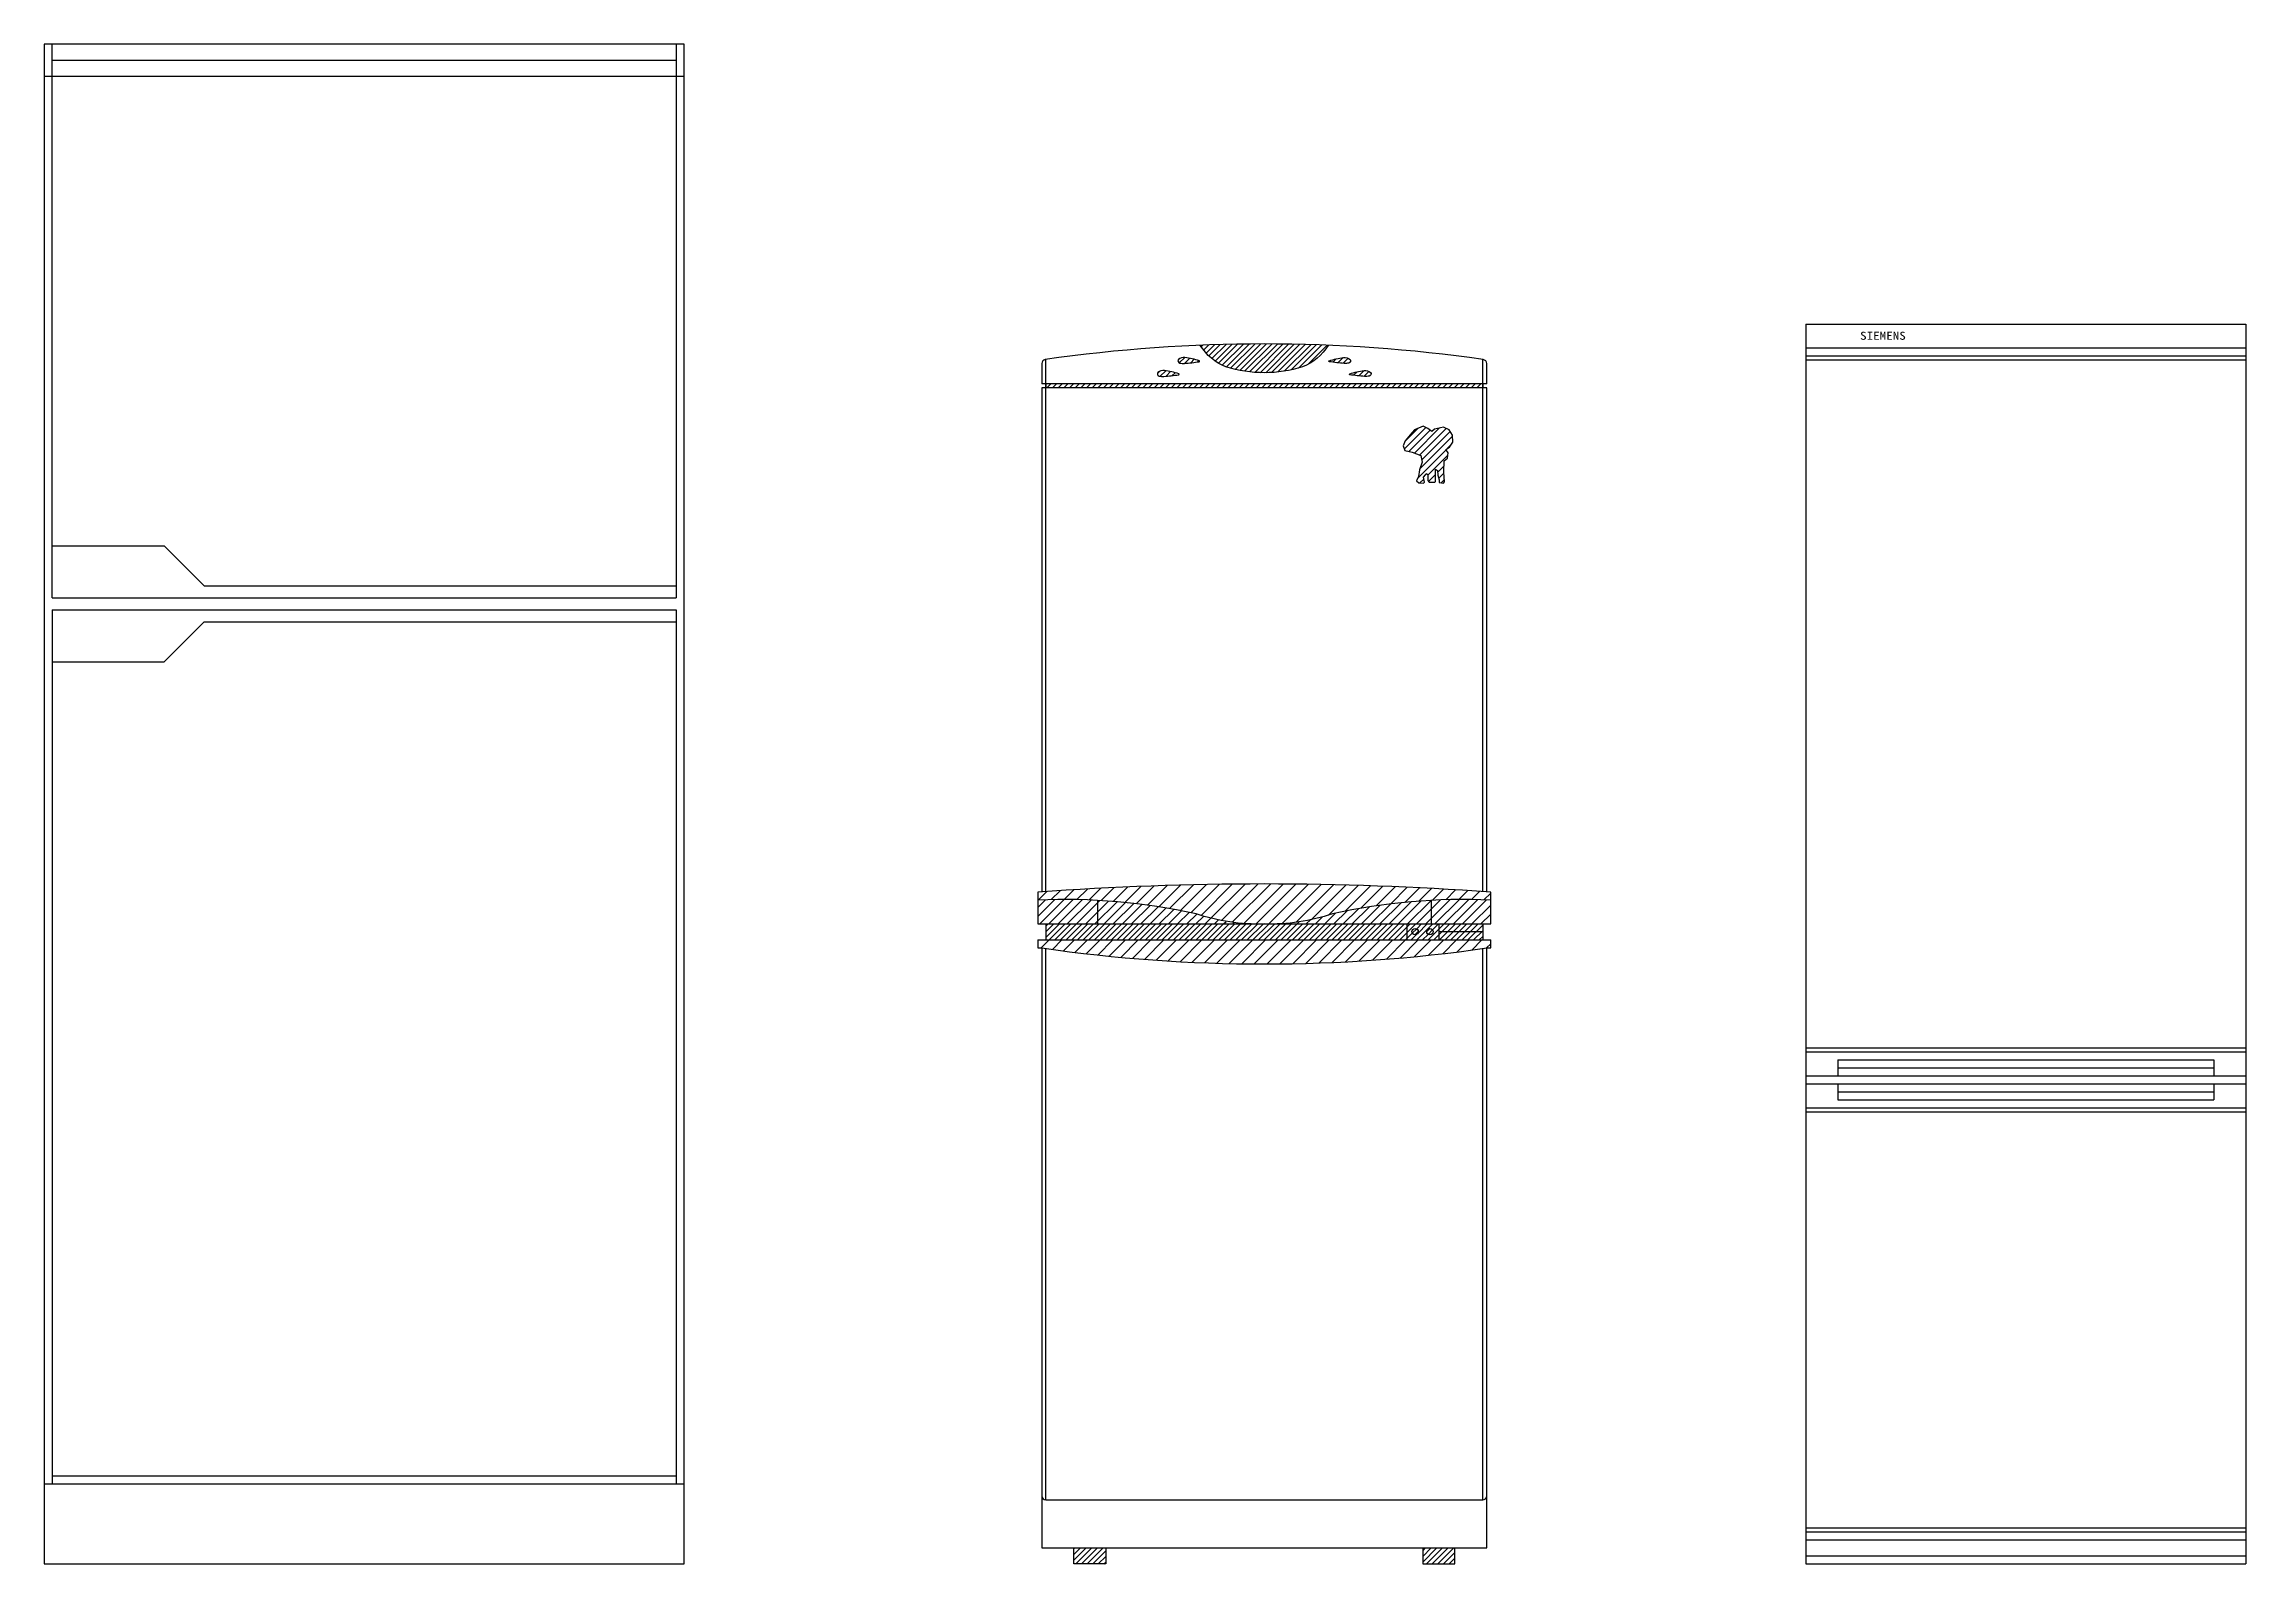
# Model space of a CAD drawing. Header units: millimetres. Extents: x 802 to 11587, y 857 to 9680.
# Drawn here: x 8834 to 11587, y 857 to 2757 of the extents above; entities that cross this region are included whole.
import ezdxf

# ---------------------------------------------------------------- set-up
doc = ezdxf.new("R2010")
doc.units = ezdxf.units.MM
doc.styles.add('黑体', font='simhei.ttf')
pattern_1 = [(45, (-41767.289, 6481.7975), (-3.5355339, 3.5355339), [])]

msp = doc.modelspace()

# ---------------------------------------------------------------- hatches: boundary and pattern name
h = msp.add_hatch()
h.set_pattern_fill('ANSI31', color=0, scale=40, style=0)
h.set_pattern_definition(pattern_1)
h.paths.add_polyline_path([(10407.4, 2353.1, 0.160702), (10439.5, 2380.1, 0.020605), (10279.5, 2380.1, 0.160702), (10311.6, 2353.1, 0.069593), (10359.5, 2345.8, 0.069593)])
h = msp.add_hatch()
h.set_pattern_fill('ANSI31', color=0, scale=40, style=0)
h.set_pattern_definition(pattern_1)
h.paths.add_polyline_path([(10252.5, 2343.4, 0.729321), (10252.7, 2344.5, 0.0505), (10234.5, 2348.5, 0.193507), (10226.5, 2346.3, 0.561288), (10228.2, 2341.6, 0.066), (10233.9, 2341.3, 0.030205)])
h = msp.add_hatch()
h.set_pattern_fill('ANSI31', color=0, scale=40, style=0)
h.set_pattern_definition(pattern_1)
h.paths.add_polyline_path([(10260.2, 2364.9, 0.193507), (10252.2, 2362.6, 0.561288), (10253.9, 2357.9, 0.066), (10259.6, 2357.6, 0.030205), (10278.2, 2359.7, 0.729321), (10278.4, 2360.8, 0.0505)])
h = msp.add_hatch()
h.set_pattern_fill('ANSI31', color=0, scale=40, style=0)
h.set_pattern_definition(pattern_1)
h.paths.add_polyline_path([(10440.6, 2360.8, 0.729321), (10440.7, 2359.7, 0.030205), (10459.3, 2357.6, 0.066), (10465, 2357.9, 0.561288), (10466.8, 2362.6, 0.193507), (10458.7, 2364.9, 0.0505)])
h = msp.add_hatch()
h.set_pattern_fill('ANSI31', color=0, scale=40, style=0)
h.set_pattern_definition(pattern_1)
h.paths.add_polyline_path([(10466.3, 2344.5, 0.729321), (10466.4, 2343.4, 0.030205), (10485, 2341.3, 0.066), (10490.7, 2341.6, 0.561288), (10492.4, 2346.3, 0.193507), (10484.4, 2348.5, 0.0505)])
h = msp.add_hatch()
h.set_pattern_fill('ANSI31', color=0, scale=40, style=0)
h.set_pattern_definition(pattern_1)
h.paths.add_polyline_path([(10086.5, 2331.8), (10086.5, 2326.8), (10632.5, 2326.8), (10632.5, 2331.8)])
h = msp.add_hatch()
h.set_pattern_fill('ANSI31', color=0, scale=50, style=0)
h.set_pattern_definition([(45, (-41767.289, 6481.7975), (-4.4194174, 4.4194174), [])])
h.paths.add_polyline_path([(10586.3, 2250), (10590.9, 2252.9), (10595, 2258.9), (10594.7, 2267.8), (10590.4, 2274.6), (10583.4, 2277.9), (10572.3, 2275.5), (10569, 2272.4), (10563.9, 2276), (10557.9, 2278.9), (10547.3, 2274.3), (10542, 2268.1), (10535.5, 2260.9), (10532.9, 2254.6), (10535, 2248.8), (10544.2, 2246.4), (10555.2, 2242.3), (10556.9, 2233.9), (10553.6, 2224.3), (10552.1, 2216.1), (10549.7, 2210.6), (10552.6, 2208.2), (10558.4, 2207.9), (10559.6, 2209.1), (10558.4, 2215.2), (10560.8, 2218.3), (10561.7, 2220), (10563.9, 2218.5), (10563.9, 2211.3), (10565.6, 2208.9), (10572.6, 2208.9), (10573.5, 2210.1), (10573.5, 2214.9), (10573.3, 2222.6), (10573.3, 2225.5), (10576, 2223.5), (10576.4, 2218), (10577.9, 2212), (10578.1, 2208.7), (10583.4, 2207.9), (10584.6, 2209.6), (10583.9, 2221.4), (10584.4, 2235.6), (10588.5, 2239), (10589.2, 2245.7)])
h = msp.add_hatch()
h.set_pattern_fill('ANSI31,_O', color=0, scale=90)
h.set_pattern_definition([(45, (-41767.289, 6481.797), (-7.9549513, 7.9549513), [])])
h.paths.add_polyline_path([(10076.5, 1696.4), (10076.5, 1686.7, -0.065021), (10274.2, 1669.5, 0.074031), (10344.1, 1656.8), (10374.9, 1656.8, 0.074031), (10444.7, 1669.5, -0.065021), (10642.5, 1686.7), (10642.5, 1696.4, 0.03662)])
h.paths.add_polyline_path([(10637.5, 1626.8), (10642.5, 1626.8), (10642.5, 1636.8), (10076.5, 1636.8), (10076.5, 1626.8), (10081.5, 1626.8, 0.071942)])
h = msp.add_hatch()
h.set_pattern_fill('ANSI31,_O', color=0, scale=65)
h.set_pattern_definition([(45, (-41767.289, 6481.7975), (-5.7452426, 5.7452426), [])])
h.paths.add_polyline_path([(10642.5, 1656.8), (10642.5, 1686.7, 0.024302), (10568, 1686.3), (10568, 1656.8)])
h.paths.add_polyline_path([(10444.7, 1669.5, -0.074031), (10374.9, 1656.8), (10568, 1656.8), (10568, 1686.3, 0.040654)])
h.paths.add_polyline_path([(10150.9, 1686.3), (10150.9, 1656.8), (10344.1, 1656.8, -0.074031), (10274.2, 1669.5, 0.040654)])
h.paths.add_polyline_path([(10150.9, 1656.8), (10150.9, 1686.3, 0.024302), (10076.5, 1686.7), (10076.5, 1656.8)])
h = msp.add_hatch()
h.set_pattern_fill('ANSI31', color=0, scale=40, style=0)
h.set_pattern_definition(pattern_1)
h.paths.add_polyline_path([(10537.5, 1636.8), (10537.5, 1656.8), (10374.9, 1656.8, -0.015996), (10359.5, 1656.8, -0.015996), (10344.1, 1656.8), (10086.5, 1656.8), (10086.5, 1636.8)])
h.paths.add_polyline_path([(10577.5, 1636.8), (10577.5, 1656.8), (10537.5, 1656.8), (10537.5, 1636.8)])
h.paths.add_polyline_path([(10562.5, 1647.2, -1), (10570.5, 1647.2, -1)], flags=16)
h.paths.add_polyline_path([(10544, 1647.2, -1), (10552, 1647.2, -1)], flags=16)
h.paths.add_polyline_path([(10632.5, 1636.8), (10632.5, 1646.8), (10577.5, 1646.8), (10577.5, 1636.8)])
h.paths.add_polyline_path([(10632.5, 1646.8), (10632.5, 1656.8), (10577.5, 1656.8), (10577.5, 1646.8)])
h = msp.add_hatch()
h.set_pattern_fill('ANSI31', color=0, scale=30, style=0)
h.set_pattern_definition([(45, (-41767.2888, 6481.7975), (-2.65165043, 2.65165043), [])])
h.paths.add_polyline_path([(10570.5, 1647.2, 1), (10562.5, 1647.2, 1)])
h.paths.add_polyline_path([(10544, 1647.2, 1), (10552, 1647.2, 1)])
h = msp.add_hatch()
h.set_pattern_fill('ANSI31', color=0, scale=40, style=0)
h.set_pattern_definition(pattern_1)
h.paths.add_polyline_path([(10121.5, 876.8), (10121.5, 856.8), (10161.5, 856.8), (10161.5, 876.8)])
h = msp.add_hatch()
h.set_pattern_fill('ANSI31', color=0, scale=40, style=0)
h.set_pattern_definition(pattern_1)
h.paths.add_polyline_path([(10597.5, 856.8), (10597.5, 876.8), (10557.5, 876.8), (10557.5, 856.8)])

# ---------------------------------------------------------------- linework, layer by layer
at = {"color": 0, "linetype": 'ByBlock'}
for p, q in [((8844.3, 2064.3), (8844.3, 2756.8)), ((9624.3, 2756.8), (9624.3, 2064.3)), ((8844.3, 2736.8), (9624.3, 2736.8)), ((8834.3, 2716.8), (9634.3, 2716.8)), ((8844.3, 2129.3), (8984.3, 2129.3)), ((8984.3, 2129.3), (9034.3, 2079.3)), ((8844.3, 2064.3), (9624.3, 2064.3)), ((9034.3, 2079.3), (9624.3, 2079.3)), ((8844.3, 2049.3), (9624.3, 2049.3)), ((8844.3, 2049.3), (8844.3, 956.8)), ((9624.3, 2049.3), (9624.3, 956.8)), ((9034.3, 2034.3), (8984.3, 1984.3)), ((9034.3, 2034.3), (9624.3, 2034.3)), ((8844.3, 1984.3), (8984.3, 1984.3)), ((8844.3, 966.8), (9624.3, 966.8)), ((8834.3, 956.8), (9634.3, 956.8))]:
    msp.add_line(p, q, dxfattribs=at)
at = {"color": 0}
for p, q in [((11036.5, 2406.8), (11586.5, 2406.8)), ((11036.5, 2406.8), (11036.5, 856.8)), ((11586.5, 2406.8), (11586.5, 856.8)), ((11036.5, 2376.8), (11586.5, 2376.8)), ((10081.5, 2357.4), (10081.5, 2331.8)), ((10086.5, 1697.1), (10086.5, 2362.5)), ((10632.5, 1697.1), (10632.5, 2362.5)), ((10637.5, 2331.8), (10637.5, 2357.4)), ((11036.5, 2366.8), (11586.5, 2366.8)), ((11036.5, 2361.8), (11586.5, 2361.8)), ((10637.5, 2331.8), (10081.5, 2331.8)), ((10637.5, 2326.8), (10081.5, 2326.8)), ((10081.5, 2326.8), (10081.5, 1696.8)), ((10086.5, 2331.8), (10086.5, 2326.8)), ((10632.5, 2331.8), (10632.5, 2326.8)), ((10637.5, 1696.8), (10637.5, 2326.8)), ((10076.5, 1696.4), (10076.5, 1656.8)), ((10150.9, 1686.3), (10150.9, 1656.8)), ((10568, 1686.3), (10568, 1656.8)), ((10642.5, 1656.8), (10642.5, 1696.4)), ((10076.5, 1656.8), (10642.5, 1656.8)), ((10086.5, 1656.8), (10086.5, 1636.8)), ((10537.5, 1656.8), (10537.5, 1636.8)), ((10577.5, 1656.8), (10577.5, 1636.8)), ((10632.5, 1656.8), (10632.5, 1636.8)), ((10076.5, 1636.8), (10642.5, 1636.8)), ((10076.5, 1636.8), (10076.5, 1626.8)), ((10076.5, 1626.8), (10081.5, 1626.8)), ((10081.5, 1626.8), (10081.5, 876.8)), ((10086.5, 936.8), (10086.5, 1626.1)), ((10632.5, 1646.8), (10577.5, 1646.8)), ((10632.5, 936.8), (10632.5, 1626.1)), ((10637.5, 876.8), (10637.5, 1626.8)), ((10637.5, 1626.8), (10642.5, 1626.8)), ((10642.5, 1626.8), (10642.5, 1636.8)), ((11036.5, 1501.8), (11586.5, 1501.8)), ((11036.5, 1496.8), (11586.5, 1496.8)), ((11076.5, 1486.8), (11546.5, 1486.8)), ((11076.5, 1486.8), (11076.5, 1466.8)), ((11546.5, 1486.8), (11546.5, 1466.8)), ((11036.5, 1466.8), (11586.5, 1466.8)), ((11076.5, 1476.8), (11546.5, 1476.8)), ((11036.5, 1456.8), (11586.5, 1456.8)), ((11076.5, 1456.8), (11076.5, 1436.8)), ((11076.5, 1446.8), (11546.5, 1446.8)), ((11076.5, 1436.8), (11546.5, 1436.8)), ((11546.5, 1456.8), (11546.5, 1436.8)), ((11036.5, 1426.8), (11586.5, 1426.8)), ((11036.5, 1421.8), (11586.5, 1421.8)), ((10086.5, 936.8), (10632.5, 936.8)), ((11036.5, 901.8), (11586.5, 901.8)), ((11036.5, 896.8), (11586.5, 896.8)), ((11036.5, 886.8), (11586.5, 886.8)), ((10081.5, 876.8), (10637.5, 876.8)), ((11036.5, 866.8), (11586.5, 866.8)), ((11036.5, 856.8), (11586.5, 856.8))]:
    msp.add_line(p, q, dxfattribs=at)
at = {"color": 0, "linetype": 'ByBlock'}
msp.add_lwpolyline([(8834.3, 856.8), (9634.3, 856.8), (9634.3, 2756.8), (8834.3, 2756.8)], close=True, dxfattribs=at)
at = {"color": 0}
for points in [[(10439.5, 2380.1, -0.160702), (10407.4, 2353.1, -0.069593), (10359.5, 2345.8, -0.069593), (10311.6, 2353.1, -0.160702), (10279.5, 2380.1)], [(10642.5, 1686.7, 0.065021), (10444.7, 1669.5, -0.090134), (10359.5, 1656.8, -0.090134), (10274.2, 1669.5, 0.065021), (10076.5, 1686.7)]]:
    msp.add_lwpolyline(points, format="xyb", dxfattribs=at)
for points in [[(10252.5, 2343.4, 0.741433), (10252.7, 2344.5, 0.050066), (10234.7, 2348.5, 0.197229), (10226.5, 2346.3, 0.574938), (10228.3, 2341.6, 0.064587), (10233.9, 2341.3, 0.030174)], [(10278.2, 2359.7, 0.741433), (10278.4, 2360.8, 0.050066), (10260.3, 2364.9, 0.197229), (10252.2, 2362.6, 0.574938), (10254, 2357.9, 0.064587), (10259.6, 2357.6, 0.030174)], [(10440.7, 2359.7, -0.741433), (10440.6, 2360.8, -0.050066), (10458.6, 2364.9, -0.197229), (10466.8, 2362.6, -0.574938), (10464.9, 2357.9, -0.064587), (10459.3, 2357.6, -0.030174)], [(10466.4, 2343.4, -0.741433), (10466.3, 2344.5, -0.050066), (10484.3, 2348.5, -0.197229), (10492.4, 2346.3, -0.574938), (10490.6, 2341.6, -0.064587), (10485, 2341.3, -0.030174)]]:
    msp.add_lwpolyline(points, format="xyb", close=True, dxfattribs=at)
for points in [[(10584.6, 2209.6), (10583.9, 2221.4), (10584.4, 2235.6), (10588.5, 2239), (10589.2, 2245.7), (10586.3, 2250), (10590.9, 2252.9), (10595, 2258.9), (10594.7, 2267.8), (10590.4, 2274.6), (10583.4, 2277.9), (10572.3, 2275.5), (10569, 2272.4), (10563.9, 2276), (10557.9, 2278.9), (10547.3, 2274.3), (10542, 2268.1), (10535.5, 2260.9), (10532.9, 2254.6), (10535, 2248.8), (10544.2, 2246.4), (10555.2, 2242.3), (10556.9, 2233.9), (10553.6, 2224.3), (10552.1, 2216.1), (10549.7, 2210.6), (10552.6, 2208.2), (10558.4, 2207.9), (10559.6, 2209.1), (10558.4, 2215.2), (10560.8, 2218.3), (10561.7, 2220), (10563.9, 2218.5), (10563.9, 2211.3), (10565.6, 2208.9), (10572.6, 2208.9), (10573.5, 2210.1), (10573.5, 2214.9), (10573.3, 2222.6), (10573.3, 2225.5), (10576, 2223.5), (10576.4, 2218), (10577.9, 2212), (10578.1, 2208.7), (10583.4, 2207.9), (10584.6, 2209.6)], [(10161.5, 876.8), (10161.5, 856.8), (10121.5, 856.8), (10121.5, 876.8)], [(10557.5, 876.8), (10557.5, 856.8), (10597.5, 856.8), (10597.5, 876.8)]]:
    msp.add_lwpolyline(points, dxfattribs=at)
for centre in [(10548, 1647.2), (10566.5, 1647.2)]:
    msp.add_circle(centre, 4, dxfattribs=at)
for centre, radius, start, end in [((10359.5, 439.7), 1942.1, 81.8982, 98.1018), ((10086.5, 2357.4), 5, 98.1018, 180), ((10632.5, 2357.4), 5, 0, 81.8982), ((10359.5, -2162.4), 3869.2, 85.8055, 94.1945), ((10359.5, 3548.9), 1942.1, 261.7702, 278.2298), ((10086.5, 941.8), 5, 180, 270), ((10632.5, 941.8), 5, 270, 0)]:
    msp.add_arc(centre, radius, start, end, dxfattribs=at)

# ---------------------------------------------------------------- texts
at = {"color": 0, "style": '黑体', "width": 1.2}
msp.add_text('SIEMENS', height=10, dxfattribs=at).set_placement((11104.2, 2387.1))

doc.saveas('drawing.dxf')
